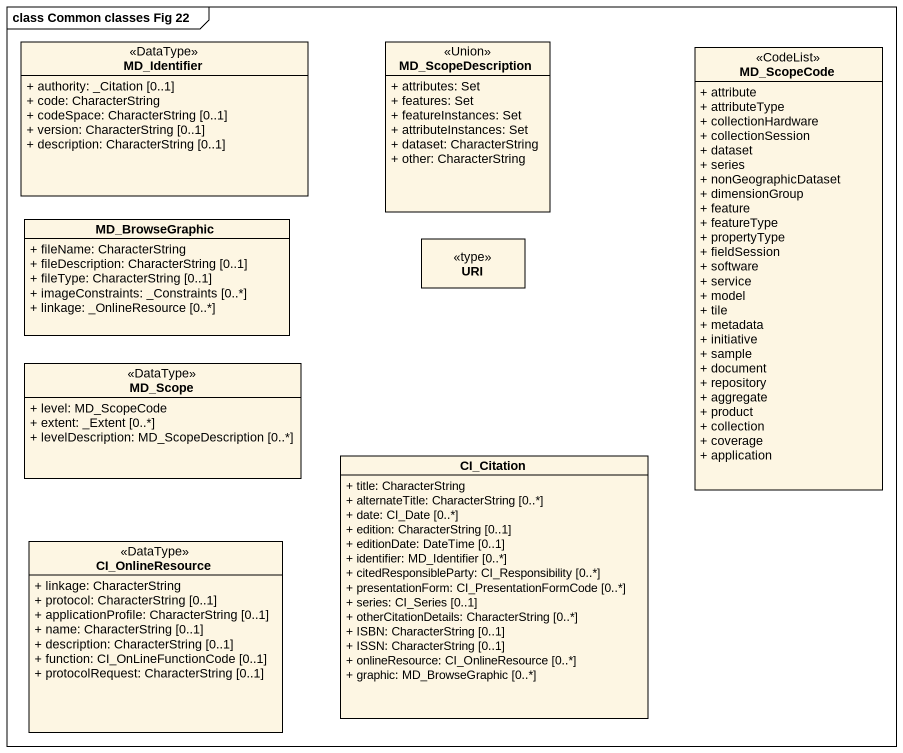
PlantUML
@startuml
mainframe class Common classes Fig 22
hide circle
hide empty members
skinparam classAttributeIconSize 0
class MD_Identifier <<DataType>> {
  + authority: _Citation [0..1]
  + code: CharacterString
  + codeSpace: CharacterString [0..1]
  + version: CharacterString [0..1]
  + description: CharacterString [0..1]
}
class MD_ScopeDescription <<Union>> {
  + attributes: Set
  + features: Set
  + featureInstances: Set
  + attributeInstances: Set
  + dataset: CharacterString
  + other: CharacterString
}
class MD_ScopeCode <<CodeList>> {
  + attribute
  + attributeType
  + collectionHardware
  + collectionSession
  + dataset
  + series
  + nonGeographicDataset
  + dimensionGroup
  + feature
  + featureType
  + propertyType
  + fieldSession
  + software
  + service
  + model
  + tile
  + metadata
  + initiative
  + sample
  + document
  + repository
  + aggregate
  + product
  + collection
  + coverage
  + application
}
class MD_BrowseGraphic {
  + fileName: CharacterString
  + fileDescription: CharacterString [0..1]
  + fileType: CharacterString [0..1]
  + imageConstraints: _Constraints [0..*]
  + linkage: _OnlineResource [0..*]
}
class URI <<type>>
class MD_Scope <<DataType>> {
  + level: MD_ScopeCode
  + extent: _Extent [0..*]
  + levelDescription: MD_ScopeDescription [0..*]
}
class CI_Citation {
  + title: CharacterString
  + alternateTitle: CharacterString [0..*]
  + date: CI_Date [0..*]
  + edition: CharacterString [0..1]
  + editionDate: DateTime [0..1]
  + identifier: MD_Identifier [0..*]
  + citedResponsibleParty: CI_Responsibility [0..*]
  + presentationForm: CI_PresentationFormCode [0..*]
  + series: CI_Series [0..1]
  + otherCitationDetails: CharacterString [0..*]
  + ISBN: CharacterString [0..1]
  + ISSN: CharacterString [0..1]
  + onlineResource: CI_OnlineResource [0..*]
  + graphic: MD_BrowseGraphic [0..*]
}
class CI_OnlineResource <<DataType>> {
  + linkage: CharacterString
  + protocol: CharacterString [0..1]
  + applicationProfile: CharacterString [0..1]
  + name: CharacterString [0..1]
  + description: CharacterString [0..1]
  + function: CI_OnLineFunctionCode [0..1]
  + protocolRequest: CharacterString [0..1]
}
@enduml
